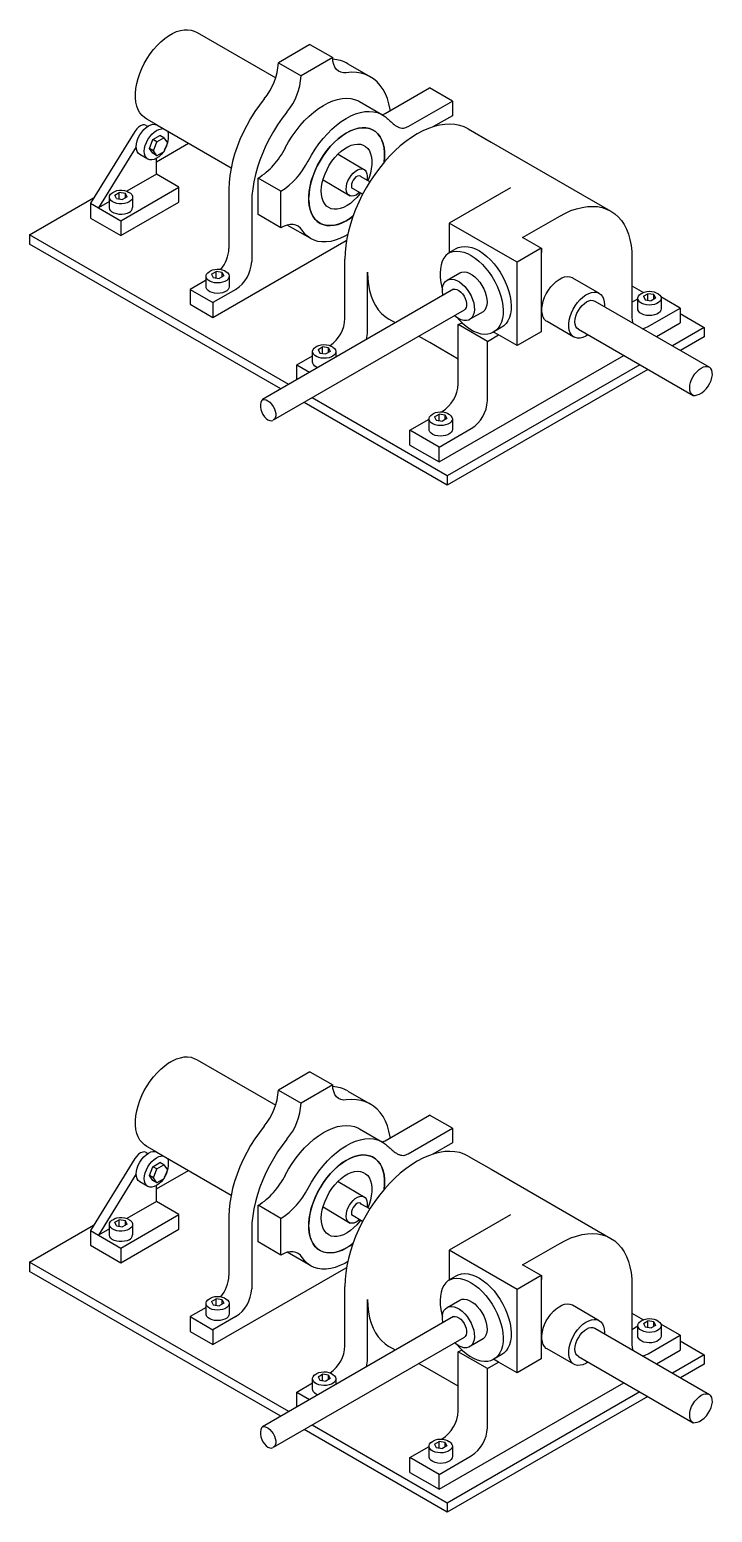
# Model space of a CAD drawing. Header units: inches. Extents: x 19.2 to 51.8, y -5.4 to 10.9.
# Drawn here: x 19.2 to 26.71, y -5.39 to 10.93 of the extents above; entities that cross this region are included whole.
import ezdxf

# ---------------------------------------------------------------- set-up
doc = ezdxf.new("R2010")
doc.units = ezdxf.units.IN
doc.header["$MEASUREMENT"] = 0

msp = doc.modelspace()

# ---------------------------------------------------------------- linework, layer by layer
at = {"color": 7, "linetype": 'Continuous', "lineweight": 25}
for p, q in [((20.735, 10.866), (20.749, 10.874)), ((21.039, 10.895), (21.905, 10.396)), ((22.282, 10.763), (21.934, 10.563)), ((22.532, 10.619), (22.184, 10.418)), ((21.934, 10.563), (22.184, 10.418)), ((22.698, 10.552), (22.948, 10.407)), ((23.111, 10.005), (23.599, 10.286)), ((23.849, 10.141), (23.599, 10.286)), ((20.361, 10.202), (20.361, 10.218)), ((22.829, 10.135), (23.079, 9.991)), ((23.362, 9.86), (23.849, 10.141)), ((23.849, 10.141), (23.849, 9.98)), ((23.078, 9.991), (23.111, 10.005)), ((23.849, 9.98), (23.636, 9.857)), ((20.356, 9.808), (19.865, 9.018)), ((20.478, 9.874), (20.496, 9.864)), ((20.597, 9.878), (20.488, 9.941)), ((20.597, 9.878), (21.415, 9.406)), ((24.025, 9.835), (24.275, 9.69)), ((20.371, 9.639), (19.953, 8.967)), ((20.515, 9.62), (20.554, 9.719)), ((20.554, 9.719), (20.63, 9.763)), ((20.598, 9.693), (20.554, 9.719)), ((20.56, 9.595), (20.598, 9.693)), ((20.592, 9.474), (20.944, 9.677)), ((20.598, 9.693), (20.674, 9.737)), ((20.674, 9.737), (20.63, 9.763)), ((20.674, 9.737), (20.713, 9.683)), ((20.713, 9.683), (20.674, 9.584)), ((24.275, 9.69), (25.593, 8.93)), ((20.498, 9.502), (20.41, 9.553)), ((20.554, 9.566), (20.515, 9.62)), ((20.56, 9.595), (20.515, 9.62)), ((20.598, 9.54), (20.554, 9.566)), ((20.598, 9.54), (20.56, 9.595)), ((20.592, 9.335), (20.592, 9.511)), ((20.674, 9.584), (20.598, 9.54)), ((22.591, 9.557), (22.888, 9.38)), ((20.592, 9.335), (20.268, 9.149)), ((20.839, 9.192), (20.592, 9.335)), ((22.941, 9.253), (22.847, 9.307)), ((20.112, 9.135), (20.133, 9.147)), ((20.201, 8.824), (20.839, 9.192)), ((20.286, 9.139), (20.293, 9.135)), ((20.839, 9.029), (20.839, 9.192)), ((21.391, 9.172), (21.391, 8.519)), ((21.962, 9.148), (21.711, 9.293)), ((21.711, 8.891), (21.711, 9.293)), ((21.962, 8.746), (21.962, 9.148)), ((22.426, 9.275), (22.723, 9.099)), ((22.862, 9.116), (22.739, 9.187)), ((24.488, 9.187), (23.815, 8.798)), ((19.197, 8.669), (19.9, 9.075)), ((19.865, 9.018), (19.953, 8.967)), ((19.865, 9.018), (19.865, 8.854)), ((20.074, 9.037), (19.953, 8.967)), ((20.074, 8.968), (20.074, 9.083)), ((20.135, 9.107), (20.184, 9.135)), ((20.153, 9.068), (20.135, 9.107)), ((20.153, 9.068), (20.22, 9.058)), ((20.251, 9.124), (20.184, 9.135)), ((20.184, 9.063), (20.184, 9.135)), ((20.201, 8.661), (20.839, 9.029)), ((20.269, 9.086), (20.22, 9.058)), ((20.269, 9.086), (20.251, 9.124)), ((20.251, 9.075), (20.251, 9.124)), ((20.33, 9.083), (20.33, 8.968)), ((21.642, 9.028), (21.642, 8.374)), ((19.865, 8.854), (20.201, 8.661)), ((19.953, 8.967), (20.201, 8.824)), ((20.201, 8.824), (20.201, 8.661)), ((21.962, 8.746), (21.711, 8.891)), ((24.623, 8.638), (25.031, 8.874)), ((22.048, 7.023), (19.197, 8.669)), ((19.197, 8.669), (19.197, 8.567)), ((22.292, 8.627), (22.033, 8.776)), ((24.562, 8.368), (23.815, 8.798)), ((21.96, 6.972), (19.197, 8.567)), ((21.214, 7.76), (22.679, 8.606)), ((23.815, 8.473), (23.893, 8.518)), ((24.827, 8.521), (24.562, 8.368)), ((24.827, 8.521), (24.623, 8.638)), ((24.822, 8.523), (24.829, 8.523)), ((24.827, 8.521), (24.827, 7.602)), ((24.829, 8.523), (24.829, 8.476)), ((22.667, 7.748), (22.667, 8.401)), ((24.562, 7.449), (24.562, 8.368)), ((24.827, 8.477), (24.829, 8.476)), ((24.827, 8.472), (24.829, 8.476)), ((25.826, 8.414), (25.826, 7.761)), ((21.138, 8.169), (20.964, 8.068)), ((21.138, 8.098), (21.138, 8.214)), ((21.175, 8.266), (21.186, 8.272)), ((21.199, 8.237), (21.248, 8.265)), ((21.199, 8.237), (21.217, 8.198)), ((21.217, 8.198), (21.284, 8.188)), ((21.315, 8.255), (21.248, 8.265)), ((21.248, 8.193), (21.248, 8.265)), ((21.333, 8.216), (21.284, 8.188)), ((21.315, 8.255), (21.333, 8.216)), ((21.315, 8.206), (21.315, 8.255)), ((21.34, 8.275), (21.356, 8.266)), ((21.394, 8.214), (21.394, 8.098)), ((22.917, 7.604), (22.917, 8.257)), ((23.791, 8.17), (23.93, 8.25)), ((25.17, 8.196), (25.465, 8.026)), ((20.964, 8.068), (21.214, 7.924)), ((20.964, 8.068), (20.964, 7.905)), ((21.465, 8.068), (21.214, 7.924)), ((23.861, 8.069), (21.76, 6.857)), ((23.742, 8.012), (23.743, 8.011)), ((25.826, 8.108), (25.953, 8.035)), ((25.928, 8.022), (25.94, 8.028)), ((25.952, 7.993), (26.001, 8.021)), ((26.068, 8.011), (26.001, 8.021)), ((26.001, 7.949), (26.001, 8.021)), ((26.068, 8.011), (26.086, 7.972)), ((26.068, 7.962), (26.068, 8.011)), ((26.093, 8.031), (26.11, 8.022)), ((20.964, 7.905), (21.214, 7.76)), ((21.214, 7.924), (21.214, 7.76)), ((23.978, 7.841), (21.877, 6.628)), ((25.416, 7.94), (26.678, 7.212)), ((25.826, 7.928), (25.891, 7.965)), ((25.891, 7.854), (25.891, 7.969)), ((25.952, 7.993), (25.97, 7.954)), ((25.97, 7.954), (26.037, 7.944)), ((26.003, 7.659), (26.357, 7.863)), ((26.086, 7.972), (26.037, 7.944)), ((26.357, 7.863), (26.144, 7.986)), ((26.147, 7.969), (26.147, 7.854)), ((26.357, 7.863), (26.357, 7.7)), ((23.222, 7.7), (23.15, 7.742)), ((24.235, 7.496), (23.914, 7.682)), ((23.914, 7.028), (23.914, 7.682)), ((24.188, 7.823), (24.05, 7.743)), ((25.187, 7.544), (24.892, 7.714)), ((26.357, 7.802), (26.622, 7.649)), ((23.6, 7.482), (23.478, 7.552)), ((24.235, 7.496), (24.357, 7.567)), ((24.357, 7.567), (24.301, 7.599)), ((24.393, 7.652), (24.305, 7.601)), ((24.562, 7.449), (24.357, 7.567)), ((24.827, 7.602), (24.562, 7.449)), ((25.237, 7.629), (26.499, 6.901)), ((26.622, 7.649), (26.272, 7.447)), ((26.622, 7.547), (26.36, 7.396)), ((26.622, 7.649), (26.622, 7.547)), ((22.31, 7.268), (22.31, 7.383)), ((22.348, 7.436), (22.359, 7.442)), ((22.372, 7.407), (22.42, 7.435)), ((22.372, 7.407), (22.389, 7.368)), ((22.389, 7.368), (22.456, 7.358)), ((22.487, 7.424), (22.42, 7.435)), ((22.42, 7.363), (22.42, 7.435)), ((22.505, 7.386), (22.456, 7.358)), ((22.487, 7.424), (22.505, 7.386)), ((22.487, 7.376), (22.487, 7.424)), ((22.513, 7.445), (22.529, 7.436)), ((22.566, 7.383), (22.566, 7.322)), ((23.914, 7.301), (23.6, 7.482)), ((24.235, 6.843), (24.235, 7.496)), ((22.136, 7.238), (22.31, 7.338)), ((22.136, 7.238), (22.278, 7.156)), ((22.136, 7.075), (22.136, 7.238)), ((25.912, 7.239), (23.793, 6.016)), ((26.001, 7.188), (23.793, 5.914)), ((23.793, 6.016), (22.305, 6.875)), ((23.793, 5.914), (22.217, 6.824)), ((23.63, 6.695), (23.642, 6.702)), ((23.654, 6.666), (23.703, 6.695)), ((23.77, 6.684), (23.703, 6.695)), ((23.703, 6.623), (23.703, 6.695)), ((23.734, 6.72), (23.737, 6.722)), ((23.795, 6.705), (23.811, 6.695)), ((23.383, 6.518), (23.593, 6.639)), ((23.593, 6.527), (23.593, 6.643)), ((23.654, 6.666), (23.672, 6.628)), ((23.672, 6.628), (23.739, 6.617)), ((23.705, 6.333), (24.058, 6.537)), ((23.788, 6.646), (23.739, 6.617)), ((23.77, 6.684), (23.788, 6.646)), ((23.77, 6.635), (23.77, 6.684)), ((23.849, 6.643), (23.849, 6.527)), ((23.705, 6.333), (23.383, 6.518)), ((23.383, 6.355), (23.383, 6.518)), ((23.705, 6.169), (23.705, 6.333)), ((23.793, 6.016), (23.793, 5.914)), ((20.735, -0.44), (20.749, -0.432)), ((21.039, -0.411), (21.905, -0.91)), ((22.282, -0.543), (21.934, -0.744)), ((21.934, -0.744), (22.184, -0.888)), ((22.532, -0.688), (22.184, -0.888)), ((22.698, -0.755), (22.948, -0.899)), ((20.361, -1.104), (20.361, -1.088)), ((23.111, -1.302), (23.599, -1.021)), ((23.849, -1.165), (23.599, -1.021)), ((22.829, -1.171), (23.079, -1.316)), ((23.078, -1.315), (23.111, -1.302)), ((23.362, -1.446), (23.849, -1.165)), ((23.849, -1.165), (23.849, -1.326)), ((20.478, -1.432), (20.496, -1.443)), ((20.597, -1.429), (20.488, -1.366)), ((20.597, -1.429), (21.415, -1.901)), ((23.849, -1.326), (23.636, -1.449)), ((20.356, -1.498), (19.865, -2.289)), ((20.515, -1.686), (20.554, -1.588)), ((20.554, -1.588), (20.63, -1.543)), ((20.598, -1.613), (20.554, -1.588)), ((20.56, -1.712), (20.598, -1.613)), ((20.592, -1.832), (20.944, -1.629)), ((20.598, -1.613), (20.674, -1.569)), ((20.674, -1.569), (20.63, -1.543)), ((20.674, -1.569), (20.713, -1.623)), ((20.713, -1.623), (20.674, -1.722)), ((24.025, -1.471), (24.275, -1.616)), ((24.275, -1.616), (25.593, -2.377)), ((20.371, -1.668), (19.953, -2.34)), ((20.498, -1.805), (20.41, -1.754)), ((20.554, -1.741), (20.515, -1.686)), ((20.56, -1.712), (20.515, -1.686)), ((20.598, -1.766), (20.554, -1.741)), ((20.598, -1.766), (20.56, -1.712)), ((20.674, -1.722), (20.598, -1.766)), ((22.591, -1.75), (22.888, -1.926)), ((20.592, -1.971), (20.592, -1.795)), ((20.201, -2.483), (20.839, -2.114)), ((20.592, -1.971), (20.268, -2.158)), ((20.839, -2.114), (20.592, -1.971)), ((20.839, -2.277), (20.839, -2.114)), ((21.962, -2.158), (21.711, -2.013)), ((21.711, -2.415), (21.711, -2.013)), ((22.426, -2.031), (22.723, -2.208)), ((22.862, -2.19), (22.739, -2.119)), ((22.941, -2.053), (22.847, -2)), ((24.488, -2.119), (23.815, -2.508)), ((19.197, -2.637), (19.9, -2.232)), ((20.074, -2.27), (19.953, -2.34)), ((20.074, -2.339), (20.074, -2.223)), ((20.112, -2.171), (20.133, -2.159)), ((20.135, -2.2), (20.184, -2.172)), ((20.153, -2.238), (20.135, -2.2)), ((20.153, -2.238), (20.22, -2.249)), ((20.251, -2.182), (20.184, -2.172)), ((20.184, -2.243), (20.184, -2.172)), ((20.201, -2.646), (20.839, -2.277)), ((20.269, -2.221), (20.22, -2.249)), ((20.269, -2.221), (20.251, -2.182)), ((20.251, -2.231), (20.251, -2.182)), ((20.286, -2.167), (20.293, -2.171)), ((20.33, -2.223), (20.33, -2.339)), ((21.391, -2.134), (21.391, -2.787)), ((21.642, -2.279), (21.642, -2.932)), ((21.962, -2.56), (21.962, -2.158)), ((19.865, -2.289), (19.953, -2.34)), ((19.865, -2.289), (19.865, -2.452)), ((19.953, -2.34), (20.201, -2.483)), ((21.962, -2.56), (21.711, -2.415)), ((24.623, -2.668), (25.031, -2.432)), ((19.865, -2.452), (20.201, -2.646)), ((20.201, -2.483), (20.201, -2.646)), ((22.292, -2.68), (22.033, -2.53)), ((24.562, -2.939), (23.815, -2.508)), ((22.048, -4.283), (19.197, -2.637)), ((19.197, -2.637), (19.197, -2.74)), ((21.96, -4.334), (19.197, -2.74)), ((21.214, -3.546), (22.679, -2.7)), ((24.827, -2.786), (24.623, -2.668)), ((22.667, -3.558), (22.667, -2.905)), ((23.815, -2.834), (23.893, -2.788)), ((24.827, -2.786), (24.562, -2.939)), ((24.822, -2.783), (24.829, -2.784)), ((24.827, -2.786), (24.827, -3.704)), ((24.827, -2.829), (24.829, -2.831)), ((24.827, -2.834), (24.829, -2.831)), ((24.829, -2.784), (24.829, -2.831)), ((25.826, -2.892), (25.826, -3.545)), ((21.138, -3.208), (21.138, -3.093)), ((21.175, -3.041), (21.186, -3.034)), ((21.199, -3.07), (21.248, -3.041)), ((21.199, -3.07), (21.217, -3.108)), ((21.315, -3.052), (21.248, -3.041)), ((21.248, -3.113), (21.248, -3.041)), ((21.333, -3.09), (21.284, -3.119)), ((21.315, -3.052), (21.333, -3.09)), ((21.315, -3.101), (21.315, -3.052)), ((21.34, -3.031), (21.356, -3.041)), ((21.394, -3.093), (21.394, -3.208)), ((22.917, -3.703), (22.917, -3.05)), ((23.791, -3.136), (23.93, -3.056)), ((24.562, -3.857), (24.562, -2.939)), ((21.138, -3.138), (20.964, -3.238)), ((20.964, -3.238), (21.214, -3.383)), ((20.964, -3.238), (20.964, -3.402)), ((21.465, -3.238), (21.214, -3.383)), ((21.217, -3.108), (21.284, -3.119)), ((23.861, -3.237), (21.76, -4.45)), ((25.17, -3.11), (25.465, -3.281)), ((25.826, -3.199), (25.953, -3.272)), ((20.964, -3.402), (21.214, -3.546)), ((21.214, -3.383), (21.214, -3.546)), ((23.742, -3.294), (23.743, -3.295)), ((25.416, -3.366), (26.678, -4.094)), ((25.826, -3.378), (25.891, -3.341)), ((25.891, -3.453), (25.891, -3.337)), ((25.928, -3.285), (25.94, -3.278)), ((25.952, -3.314), (26.001, -3.285)), ((25.952, -3.314), (25.97, -3.352)), ((25.97, -3.352), (26.037, -3.363)), ((26.068, -3.296), (26.001, -3.285)), ((26.001, -3.357), (26.001, -3.285)), ((26.086, -3.334), (26.037, -3.363)), ((26.068, -3.296), (26.086, -3.334)), ((26.068, -3.345), (26.068, -3.296)), ((26.093, -3.275), (26.11, -3.285)), ((26.357, -3.443), (26.144, -3.321)), ((26.147, -3.337), (26.147, -3.453)), ((23.978, -3.466), (21.877, -4.678)), ((23.222, -3.606), (23.15, -3.565)), ((24.188, -3.483), (24.05, -3.563)), ((26.003, -3.647), (26.357, -3.443)), ((26.357, -3.443), (26.357, -3.607)), ((26.357, -3.505), (26.622, -3.658)), ((24.235, -3.81), (23.914, -3.625)), ((23.914, -4.278), (23.914, -3.625)), ((24.235, -3.81), (24.357, -3.74)), ((24.357, -3.74), (24.301, -3.707)), ((24.393, -3.655), (24.305, -3.706)), ((24.562, -3.857), (24.357, -3.74)), ((24.827, -3.704), (24.562, -3.857)), ((25.187, -3.763), (24.892, -3.592)), ((25.237, -3.677), (26.499, -4.406)), ((26.622, -3.658), (26.272, -3.86)), ((26.622, -3.658), (26.622, -3.76)), ((22.348, -3.871), (22.359, -3.864)), ((22.372, -3.9), (22.42, -3.872)), ((22.372, -3.9), (22.389, -3.938)), ((22.487, -3.882), (22.42, -3.872)), ((22.42, -3.943), (22.42, -3.872)), ((22.487, -3.882), (22.505, -3.92)), ((22.487, -3.931), (22.487, -3.882)), ((22.513, -3.862), (22.529, -3.871)), ((23.6, -3.824), (23.478, -3.754)), ((23.914, -4.005), (23.6, -3.824)), ((24.235, -4.463), (24.235, -3.81)), ((26.622, -3.76), (26.36, -3.911)), ((22.136, -4.068), (22.31, -3.968)), ((22.136, -4.068), (22.278, -4.15)), ((22.136, -4.232), (22.136, -4.068)), ((22.31, -4.039), (22.31, -3.923)), ((22.389, -3.938), (22.456, -3.949)), ((22.505, -3.92), (22.456, -3.949)), ((22.566, -3.923), (22.566, -3.984)), ((25.912, -4.067), (23.793, -5.29)), ((26.001, -4.118), (23.793, -5.392)), ((23.793, -5.392), (22.217, -4.482)), ((23.793, -5.29), (22.305, -4.431)), ((23.383, -4.788), (23.593, -4.667)), ((23.593, -4.779), (23.593, -4.663)), ((23.63, -4.611), (23.642, -4.605)), ((23.654, -4.64), (23.703, -4.612)), ((23.654, -4.64), (23.672, -4.679)), ((23.672, -4.679), (23.739, -4.689)), ((23.77, -4.622), (23.703, -4.612)), ((23.703, -4.683), (23.703, -4.612)), ((23.734, -4.586), (23.737, -4.584)), ((23.788, -4.661), (23.739, -4.689)), ((23.77, -4.622), (23.788, -4.661)), ((23.77, -4.671), (23.77, -4.622)), ((23.795, -4.602), (23.811, -4.611)), ((23.849, -4.663), (23.849, -4.779)), ((23.705, -4.974), (23.383, -4.788)), ((23.383, -4.952), (23.383, -4.788)), ((23.705, -4.974), (24.058, -4.77)), ((23.705, -5.137), (23.705, -4.974)), ((23.793, -5.29), (23.793, -5.392))]:
    msp.add_line(p, q, dxfattribs=at)
for p, q in [((22.282, 10.763), (22.532, 10.619)), ((23.815, 8.798), (23.815, 8.471)), ((23.914, 7.682), (23.956, 7.702)), ((26.095, 7.549), (26.357, 7.7)), ((23.705, 6.169), (25.735, 7.341)), ((22.136, 7.075), (22.137, 7.074)), ((23.383, 6.355), (23.705, 6.169)), ((22.282, -0.543), (22.532, -0.688)), ((23.815, -2.508), (23.815, -2.835)), ((23.914, -3.625), (23.956, -3.604)), ((26.095, -3.758), (26.357, -3.607)), ((23.705, -5.137), (25.735, -3.965)), ((22.136, -4.232), (22.137, -4.232)), ((23.383, -4.952), (23.705, -5.137))]:
    msp.add_line(p, q)
at = {"color": 7, "linetype": 'Continuous', "lineweight": 25, "flags": 128}
for points in [[(20.432, 10.501), (20.459, 10.556), (20.49, 10.609), (20.524, 10.66), (20.56, 10.709), (20.6, 10.753), (20.641, 10.794), (20.683, 10.83), (20.726, 10.86), (20.77, 10.886), (20.813, 10.905), (20.856, 10.919), (20.897, 10.926), (20.936, 10.927), (20.973, 10.922), (21.007, 10.91), (21.039, 10.895)], [(22.682, 10.453), (22.65, 10.452), (22.621, 10.458), (22.595, 10.471), (22.573, 10.49), (22.556, 10.515), (22.543, 10.545), (22.535, 10.58), (22.532, 10.619)], [(20.487, 9.941), (20.461, 9.959), (20.434, 9.983), (20.41, 10.012), (20.391, 10.046), (20.377, 10.085), (20.367, 10.128), (20.362, 10.175), (20.362, 10.226), (20.366, 10.278), (20.376, 10.333), (20.39, 10.389), (20.409, 10.445), (20.432, 10.501)], [(23.165, 10.035), (23.163, 10.047), (23.151, 10.109), (23.134, 10.168), (23.112, 10.221), (23.086, 10.27), (23.055, 10.314), (23.02, 10.353), (22.982, 10.385), (22.939, 10.412), (22.893, 10.433), (22.845, 10.448), (22.793, 10.456), (22.739, 10.458), (22.682, 10.453)], [(21.778, 10.165), (21.726, 10.096), (21.676, 10.025), (21.629, 9.951), (21.586, 9.874), (21.547, 9.796), (21.511, 9.717), (21.48, 9.637), (21.453, 9.557), (21.431, 9.477), (21.414, 9.398), (21.401, 9.321), (21.393, 9.245), (21.391, 9.172)], [(22.011, 9.626), (22.047, 9.691), (22.087, 9.755), (22.13, 9.815), (22.175, 9.873), (22.223, 9.926), (22.273, 9.975), (22.324, 10.02), (22.377, 10.059), (22.43, 10.093), (22.482, 10.121), (22.535, 10.144), (22.586, 10.16), (22.636, 10.169), (22.685, 10.172), (22.731, 10.169), (22.774, 10.159), (22.815, 10.143), (22.829, 10.135)], [(22.029, 10.02), (21.976, 9.952), (21.926, 9.88), (21.88, 9.806), (21.837, 9.73), (21.797, 9.652), (21.762, 9.572), (21.73, 9.492), (21.704, 9.412), (21.681, 9.332), (21.664, 9.254), (21.652, 9.176), (21.644, 9.101), (21.642, 9.028)], [(22.262, 9.481), (22.298, 9.547), (22.338, 9.61), (22.38, 9.671), (22.426, 9.728), (22.474, 9.782), (22.524, 9.831), (22.575, 9.875), (22.627, 9.915), (22.68, 9.949), (22.733, 9.977), (22.785, 9.999), (22.837, 10.015), (22.887, 10.025), (22.935, 10.028), (22.981, 10.024), (23.025, 10.014), (23.065, 9.998), (23.102, 9.976)], [(20.478, 9.874), (20.461, 9.88), (20.441, 9.879), (20.418, 9.87), (20.396, 9.855), (20.375, 9.834), (20.356, 9.808)], [(20.41, 9.553), (20.41, 9.553), (20.393, 9.567), (20.381, 9.586), (20.374, 9.61), (20.371, 9.639), (20.374, 9.67), (20.381, 9.703), (20.393, 9.737), (20.41, 9.769), (20.43, 9.8), (20.453, 9.827), (20.478, 9.85), (20.504, 9.868), (20.529, 9.88), (20.554, 9.886), (20.577, 9.885), (20.597, 9.878)], [(20.665, 9.579), (20.643, 9.552), (20.618, 9.529), (20.592, 9.511), (20.566, 9.499), (20.541, 9.493), (20.518, 9.494), (20.498, 9.502), (20.482, 9.516), (20.469, 9.535), (20.462, 9.559), (20.459, 9.588), (20.462, 9.619), (20.469, 9.652), (20.482, 9.686), (20.498, 9.718), (20.518, 9.749), (20.541, 9.776), (20.566, 9.799), (20.592, 9.817), (20.618, 9.829), (20.663, 9.84)], [(23.097, 9.466), (23.097, 9.468), (23.102, 9.523), (23.102, 9.576), (23.097, 9.625), (23.088, 9.671), (23.073, 9.712), (23.054, 9.749), (23.03, 9.78), (23.002, 9.806), (22.971, 9.826), (22.936, 9.839), (22.898, 9.847), (22.858, 9.848), (22.815, 9.842), (22.772, 9.83), (22.727, 9.812), (22.681, 9.788), (22.636, 9.759), (22.591, 9.724), (22.547, 9.684), (22.505, 9.64), (22.465, 9.591), (22.428, 9.54), (22.394, 9.485), (22.363, 9.429), (22.336, 9.371), (22.313, 9.312), (22.295, 9.253), (22.281, 9.195), (22.272, 9.139), (22.268, 9.084), (22.268, 9.084)], [(22.268, 9.093), (22.273, 9.147), (22.283, 9.204), (22.297, 9.262), (22.316, 9.32), (22.339, 9.378), (22.366, 9.436), (22.397, 9.491), (22.432, 9.545), (22.469, 9.596), (22.509, 9.644), (22.551, 9.688), (22.594, 9.727), (22.639, 9.761), (22.684, 9.79), (22.729, 9.814), (22.774, 9.831), (22.817, 9.843), (22.86, 9.848), (22.9, 9.846), (22.937, 9.839), (22.972, 9.825), (23.003, 9.805), (23.03, 9.78), (23.054, 9.749), (23.073, 9.712), (23.087, 9.671), (23.097, 9.626), (23.102, 9.577), (23.103, 9.525), (23.098, 9.47), (23.097, 9.466)], [(24.025, 9.835), (23.979, 9.857), (23.93, 9.874), (23.878, 9.884), (23.823, 9.888), (23.767, 9.885), (23.708, 9.876), (23.648, 9.861), (23.587, 9.84), (23.525, 9.812), (23.462, 9.779), (23.4, 9.74), (23.338, 9.696), (23.276, 9.647), (23.216, 9.592), (23.158, 9.534), (23.101, 9.471), (23.047, 9.404), (22.995, 9.334), (22.946, 9.261), (22.9, 9.186), (22.857, 9.108), (22.819, 9.029), (22.784, 8.949), (22.753, 8.869), (22.727, 8.788), (22.706, 8.708), (22.689, 8.629), (22.676, 8.551), (22.669, 8.475), (22.667, 8.401)], [(22.839, 9.129), (22.831, 9.119), (22.798, 9.08), (22.763, 9.045), (22.727, 9.015), (22.69, 8.99), (22.653, 8.971), (22.616, 8.957), (22.581, 8.95), (22.547, 8.95), (22.516, 8.956), (22.489, 8.968), (22.464, 8.986), (22.444, 9.01), (22.427, 9.039), (22.416, 9.074), (22.409, 9.112), (22.407, 9.154), (22.41, 9.198), (22.418, 9.245), (22.431, 9.293), (22.448, 9.341), (22.47, 9.388), (22.495, 9.434), (22.524, 9.478), (22.556, 9.519), (22.59, 9.556), (22.626, 9.588), (22.662, 9.616), (22.7, 9.638), (22.7, 9.638)], [(22.7, 9.638), (22.737, 9.654), (22.773, 9.664), (22.807, 9.668), (22.839, 9.666), (22.869, 9.657), (22.895, 9.641), (22.918, 9.62), (22.936, 9.593), (22.95, 9.562), (22.959, 9.525), (22.964, 9.485), (22.963, 9.442), (22.957, 9.396), (22.947, 9.349), (22.932, 9.301), (22.918, 9.266)], [(22.829, 9.135), (22.813, 9.122), (22.789, 9.107), (22.765, 9.097), (22.743, 9.095), (22.723, 9.099), (22.706, 9.109), (22.693, 9.125), (22.684, 9.147), (22.681, 9.172), (22.683, 9.201), (22.689, 9.232), (22.7, 9.263), (22.716, 9.294), (22.735, 9.322), (22.757, 9.347)], [(22.847, 9.307), (22.837, 9.316), (22.822, 9.319), (22.805, 9.316), (22.788, 9.306), (22.771, 9.29), (22.757, 9.27), (22.746, 9.247), (22.74, 9.225), (22.739, 9.187)], [(22.757, 9.347), (22.78, 9.367), (22.804, 9.383), (22.828, 9.392), (22.851, 9.394), (22.871, 9.39), (22.888, 9.38), (22.901, 9.364), (22.909, 9.342), (22.913, 9.317), (22.911, 9.288), (22.908, 9.271)], [(20.133, 9.147), (20.158, 9.156), (20.185, 9.16), (20.213, 9.161), (20.24, 9.157), (20.265, 9.15), (20.286, 9.139)], [(20.293, 9.031), (20.269, 9.02), (20.242, 9.013), (20.213, 9.01), (20.184, 9.01), (20.155, 9.015), (20.129, 9.023), (20.107, 9.034), (20.09, 9.048), (20.079, 9.064), (20.074, 9.081), (20.077, 9.098), (20.086, 9.115), (20.102, 9.129), (20.112, 9.135)], [(20.293, 9.135), (20.307, 9.126), (20.321, 9.111), (20.329, 9.094), (20.33, 9.077), (20.324, 9.06), (20.311, 9.045), (20.293, 9.031)], [(22.755, 8.874), (22.732, 8.856), (22.687, 8.827), (22.642, 8.804), (22.597, 8.786), (22.554, 8.775), (22.511, 8.77), (22.471, 8.771), (22.434, 8.779), (22.399, 8.792), (22.368, 8.812), (22.341, 8.838), (22.317, 8.869), (22.298, 8.905), (22.284, 8.946), (22.274, 8.991), (22.269, 9.04), (22.268, 9.093)], [(22.268, 9.052), (22.272, 9.002), (22.281, 8.955), (22.295, 8.913), (22.313, 8.876), (22.336, 8.843), (22.363, 8.816), (22.394, 8.795), (22.428, 8.781), (22.465, 8.772), (22.505, 8.77), (22.547, 8.774), (22.591, 8.784), (22.636, 8.801), (22.681, 8.824), (22.727, 8.853), (22.755, 8.874)], [(25.031, 8.874), (25.093, 8.907), (25.155, 8.935), (25.216, 8.956), (25.277, 8.971), (25.335, 8.98), (25.392, 8.982), (25.446, 8.979), (25.498, 8.968), (25.547, 8.952), (25.593, 8.93), (25.636, 8.901), (25.674, 8.867), (25.709, 8.827), (25.739, 8.781), (25.766, 8.731), (25.787, 8.676), (25.804, 8.616), (25.816, 8.552), (25.824, 8.485), (25.826, 8.414)], [(20.293, 8.915), (20.269, 8.905), (20.242, 8.897), (20.213, 8.894), (20.184, 8.894), (20.155, 8.899), (20.129, 8.907), (20.107, 8.918), (20.09, 8.933), (20.079, 8.948), (20.074, 8.965), (20.074, 8.968)], [(22.196, 8.72), (22.177, 8.744), (22.154, 8.763), (22.127, 8.775), (22.098, 8.782), (22.066, 8.782), (22.032, 8.776), (21.997, 8.764), (21.962, 8.746)], [(22.698, 8.673), (22.665, 8.654), (22.612, 8.629), (22.561, 8.61), (22.51, 8.597), (22.461, 8.591), (22.414, 8.591), (22.369, 8.597), (22.328, 8.61), (22.289, 8.628), (22.254, 8.653), (22.223, 8.684), (22.196, 8.72)], [(23.815, 8.471), (23.827, 8.477), (23.86, 8.487), (23.896, 8.49), (23.935, 8.487), (23.975, 8.478), (24.016, 8.462), (24.058, 8.44), (24.1, 8.413), (24.141, 8.38), (24.181, 8.342), (24.219, 8.3), (24.255, 8.255), (24.288, 8.206), (24.318, 8.155), (24.344, 8.102), (24.366, 8.048), (24.384, 7.994), (24.397, 7.94), (24.405, 7.888), (24.408, 7.838), (24.407, 7.791), (24.4, 7.747), (24.389, 7.707), (24.372, 7.671), (24.352, 7.641), (24.327, 7.616), (24.298, 7.597), (24.29, 7.594)], [(23.893, 8.518), (23.915, 8.528), (23.949, 8.538), (23.985, 8.541), (24.023, 8.538), (24.063, 8.529), (24.105, 8.513), (24.147, 8.491), (24.188, 8.464), (24.23, 8.431), (24.269, 8.393), (24.308, 8.351), (24.344, 8.306), (24.377, 8.257), (24.406, 8.206), (24.432, 8.153), (24.454, 8.099), (24.472, 8.045), (24.485, 7.991), (24.493, 7.939), (24.497, 7.889), (24.495, 7.842), (24.488, 7.798), (24.477, 7.758), (24.461, 7.722), (24.44, 7.692), (24.415, 7.667), (24.393, 7.652)], [(23.815, 8.471), (23.804, 8.465), (23.778, 8.441), (23.756, 8.412), (23.738, 8.378), (23.725, 8.338), (23.717, 8.295), (23.714, 8.248), (23.715, 8.198), (23.721, 8.146), (23.732, 8.092), (23.74, 8.066)], [(21.356, 8.266), (21.361, 8.263), (21.378, 8.249), (21.389, 8.233), (21.394, 8.216), (21.391, 8.199), (21.382, 8.182), (21.366, 8.168), (21.345, 8.156), (21.32, 8.147), (21.292, 8.141), (21.262, 8.14), (21.233, 8.142), (21.205, 8.149), (21.181, 8.158), (21.161, 8.171), (21.147, 8.186), (21.139, 8.203), (21.138, 8.22), (21.144, 8.237), (21.157, 8.252), (21.175, 8.266), (21.175, 8.266)], [(21.186, 8.272), (21.209, 8.282), (21.234, 8.289), (21.262, 8.291), (21.29, 8.29), (21.317, 8.284), (21.34, 8.275)], [(22.917, 8.257), (22.92, 8.186), (22.927, 8.119), (22.939, 8.055), (22.956, 7.995), (22.978, 7.94), (23.004, 7.89), (23.034, 7.844), (23.069, 7.804), (23.108, 7.77), (23.15, 7.742), (23.15, 7.742)], [(23.744, 8.002), (23.743, 8.007), (23.739, 8.044), (23.74, 8.078), (23.746, 8.108), (23.757, 8.135), (23.772, 8.155), (23.791, 8.171), (23.814, 8.179), (23.84, 8.182), (23.869, 8.177), (23.898, 8.167), (23.928, 8.15), (23.958, 8.127), (23.986, 8.1), (24.012, 8.068), (24.036, 8.033), (24.056, 7.996), (24.072, 7.958), (24.084, 7.919), (24.091, 7.881), (24.092, 7.846), (24.089, 7.813), (24.08, 7.785), (24.067, 7.761), (24.05, 7.743), (24.029, 7.731), (24.004, 7.726)], [(23.93, 8.25), (23.953, 8.259), (23.979, 8.262), (24.007, 8.257), (24.036, 8.247), (24.066, 8.23), (24.096, 8.207), (24.124, 8.18), (24.151, 8.148), (24.174, 8.113), (24.194, 8.076), (24.211, 8.037), (24.222, 7.999), (24.229, 7.961), (24.231, 7.926), (24.227, 7.893), (24.219, 7.865), (24.206, 7.841), (24.188, 7.823)], [(24.892, 7.714), (24.883, 7.72), (24.864, 7.738), (24.85, 7.762), (24.84, 7.791), (24.835, 7.824), (24.835, 7.86), (24.84, 7.899), (24.85, 7.94), (24.864, 7.981), (24.883, 8.021), (24.906, 8.059), (24.932, 8.095), (24.961, 8.127), (24.991, 8.155), (25.023, 8.178), (25.054, 8.194), (25.085, 8.205), (25.115, 8.209), (25.142, 8.207), (25.167, 8.198), (25.17, 8.196)], [(21.394, 8.098), (21.391, 8.083), (21.382, 8.067), (21.366, 8.052), (21.345, 8.04), (21.32, 8.031), (21.292, 8.026), (21.262, 8.024), (21.233, 8.027), (21.205, 8.033), (21.181, 8.043), (21.161, 8.055), (21.147, 8.071), (21.139, 8.087), (21.138, 8.098)], [(23.861, 8.069), (23.879, 8.071), (23.9, 8.066), (23.921, 8.056), (23.942, 8.039), (23.961, 8.018), (23.978, 7.994), (23.992, 7.967), (24.001, 7.94), (24.006, 7.913), (24.006, 7.889), (24.001, 7.868), (23.992, 7.852), (23.978, 7.841)], [(25.342, 7.568), (25.318, 7.553), (25.287, 7.539), (25.257, 7.532), (25.228, 7.531), (25.202, 7.537), (25.179, 7.549), (25.16, 7.567), (25.145, 7.591), (25.135, 7.62), (25.13, 7.653), (25.13, 7.69), (25.135, 7.729), (25.145, 7.769), (25.16, 7.81), (25.179, 7.85), (25.202, 7.889), (25.228, 7.925), (25.257, 7.957), (25.287, 7.984), (25.318, 8.007), (25.35, 8.024), (25.381, 8.034), (25.411, 8.038), (25.438, 8.036), (25.463, 8.027), (25.484, 8.012), (25.501, 7.991), (25.513, 7.964), (25.52, 7.933), (25.523, 7.898)], [(26.11, 8.022), (26.115, 8.019), (26.132, 8.005), (26.143, 7.989), (26.147, 7.972), (26.144, 7.955), (26.135, 7.938), (26.119, 7.924), (26.098, 7.912), (26.073, 7.903), (26.045, 7.897), (26.015, 7.896), (25.986, 7.898), (25.958, 7.904), (25.934, 7.914), (25.914, 7.927), (25.9, 7.942), (25.892, 7.959), (25.892, 7.976), (25.898, 7.993), (25.91, 8.008), (25.929, 8.022), (25.929, 8.022)], [(25.94, 8.028), (25.962, 8.038), (25.988, 8.045), (26.015, 8.047), (26.043, 8.046), (26.07, 8.04), (26.093, 8.031)], [(25.237, 7.629), (25.237, 7.629), (25.221, 7.642), (25.209, 7.661), (25.202, 7.684), (25.199, 7.711), (25.202, 7.741), (25.209, 7.773), (25.221, 7.805), (25.237, 7.837), (25.256, 7.866), (25.278, 7.892), (25.302, 7.914), (25.326, 7.931), (25.351, 7.943), (25.375, 7.948), (25.397, 7.947), (25.416, 7.94)], [(25.523, 7.898), (25.522, 7.879)], [(26.147, 7.854), (26.144, 7.839), (26.135, 7.823), (26.119, 7.808), (26.098, 7.796), (26.073, 7.787), (26.045, 7.781), (26.015, 7.78), (25.986, 7.782), (25.958, 7.789), (25.934, 7.799), (25.914, 7.811), (25.9, 7.826), (25.892, 7.843), (25.891, 7.854)], [(24.004, 7.726), (23.977, 7.727), (23.948, 7.734), (23.918, 7.748), (23.888, 7.768), (23.873, 7.78)], [(23.905, 7.756), (23.922, 7.736), (23.961, 7.697), (24.001, 7.663), (24.042, 7.634), (24.083, 7.61), (24.124, 7.593), (24.164, 7.581), (24.202, 7.576), (24.239, 7.578), (24.273, 7.586), (24.304, 7.601), (24.311, 7.606)], [(25.826, 7.761), (25.829, 7.727), (25.837, 7.698)], [(25.943, 7.636), (25.972, 7.644), (26.003, 7.659)], [(22.529, 7.436), (22.534, 7.432), (22.551, 7.418), (22.562, 7.402), (22.566, 7.385), (22.564, 7.368), (22.554, 7.352), (22.539, 7.338), (22.518, 7.325), (22.493, 7.316), (22.464, 7.311), (22.435, 7.31), (22.405, 7.312), (22.378, 7.318), (22.353, 7.328), (22.334, 7.341), (22.32, 7.356), (22.312, 7.373), (22.311, 7.39), (22.317, 7.407), (22.33, 7.422), (22.348, 7.436), (22.348, 7.436)], [(22.359, 7.442), (22.381, 7.452), (22.407, 7.458), (22.435, 7.461), (22.463, 7.459), (22.489, 7.454), (22.513, 7.445)], [(22.367, 7.207), (22.353, 7.212), (22.334, 7.225), (22.32, 7.24), (22.312, 7.257), (22.31, 7.268)], [(26.499, 6.901), (26.499, 6.901), (26.483, 6.914), (26.471, 6.932), (26.464, 6.956), (26.462, 6.983), (26.464, 7.013), (26.471, 7.045), (26.483, 7.077), (26.499, 7.108), (26.518, 7.138), (26.564, 7.186), (26.589, 7.203), (26.613, 7.215), (26.637, 7.22), (26.659, 7.219), (26.678, 7.212)], [(26.499, 6.901), (26.521, 6.902), (26.545, 6.906), (26.57, 6.916), (26.596, 6.931), (26.621, 6.952), (26.645, 6.977), (26.666, 7.005), (26.684, 7.035), (26.697, 7.067), (26.706, 7.098), (26.711, 7.128), (26.71, 7.155), (26.704, 7.179), (26.693, 7.198), (26.678, 7.212)], [(21.76, 6.857), (21.748, 6.843), (21.74, 6.824), (21.736, 6.8), (21.737, 6.774), (21.742, 6.746), (21.751, 6.718), (21.765, 6.691), (21.781, 6.667), (21.8, 6.648), (21.819, 6.633), (21.839, 6.625), (21.858, 6.623), (21.875, 6.627)], [(21.76, 6.857), (21.778, 6.858), (21.799, 6.854), (21.82, 6.843), (21.841, 6.827), (21.86, 6.806), (21.877, 6.781), (21.891, 6.755), (21.9, 6.727), (21.905, 6.701), (21.905, 6.676), (21.9, 6.655), (21.891, 6.639), (21.877, 6.628)], [(26.48, 6.912), (26.48, 6.912)], [(23.811, 6.695), (23.816, 6.692), (23.834, 6.678), (23.844, 6.662), (23.849, 6.645), (23.846, 6.628), (23.837, 6.612), (23.821, 6.597), (23.8, 6.585), (23.775, 6.576), (23.747, 6.571), (23.717, 6.569), (23.688, 6.572), (23.66, 6.578), (23.636, 6.588), (23.616, 6.601), (23.602, 6.616), (23.594, 6.632), (23.593, 6.65), (23.599, 6.666), (23.612, 6.682), (23.63, 6.695), (23.63, 6.695)], [(23.642, 6.702), (23.664, 6.712), (23.69, 6.718), (23.717, 6.721), (23.745, 6.719), (23.772, 6.714), (23.795, 6.705)], [(23.849, 6.527), (23.846, 6.512), (23.837, 6.496), (23.821, 6.482), (23.8, 6.469), (23.775, 6.46), (23.747, 6.455), (23.717, 6.454), (23.688, 6.456), (23.66, 6.462), (23.636, 6.472), (23.616, 6.485), (23.602, 6.5), (23.594, 6.517), (23.593, 6.527)], [(20.432, -0.805), (20.459, -0.75), (20.49, -0.697), (20.524, -0.646), (20.56, -0.598), (20.6, -0.553), (20.641, -0.513), (20.683, -0.477), (20.726, -0.446), (20.77, -0.421), (20.813, -0.401), (20.856, -0.388), (20.897, -0.38), (20.936, -0.379), (20.973, -0.384), (21.007, -0.396), (21.039, -0.411)], [(20.487, -1.365), (20.461, -1.347), (20.434, -1.323), (20.41, -1.294), (20.391, -1.26), (20.377, -1.221), (20.367, -1.178), (20.362, -1.131), (20.362, -1.081), (20.366, -1.028), (20.376, -0.973), (20.39, -0.918), (20.409, -0.861), (20.432, -0.805)], [(22.682, -0.853), (22.65, -0.854), (22.621, -0.848), (22.595, -0.836), (22.573, -0.817), (22.556, -0.792), (22.543, -0.761), (22.535, -0.726), (22.532, -0.688)], [(23.165, -1.271), (23.163, -1.259), (23.151, -1.197), (23.134, -1.139), (23.112, -1.085), (23.086, -1.036), (23.055, -0.992), (23.02, -0.954), (22.982, -0.921), (22.939, -0.894), (22.893, -0.873), (22.845, -0.859), (22.793, -0.851), (22.739, -0.849), (22.682, -0.853)], [(21.778, -1.142), (21.726, -1.21), (21.676, -1.281), (21.629, -1.356), (21.586, -1.432), (21.547, -1.51), (21.511, -1.589), (21.48, -1.669), (21.453, -1.75), (21.431, -1.829), (21.414, -1.908), (21.401, -1.986), (21.393, -2.061), (21.391, -2.134)], [(22.011, -1.68), (22.047, -1.615), (22.087, -1.552), (22.13, -1.491), (22.175, -1.434), (22.223, -1.38), (22.273, -1.331), (22.324, -1.286), (22.377, -1.247), (22.43, -1.213), (22.482, -1.185), (22.535, -1.163), (22.586, -1.147), (22.636, -1.137), (22.685, -1.134), (22.731, -1.137), (22.774, -1.147), (22.815, -1.164), (22.829, -1.171)], [(22.029, -1.286), (21.976, -1.355), (21.926, -1.426), (21.88, -1.5), (21.837, -1.577), (21.797, -1.655), (21.762, -1.734), (21.73, -1.814), (21.704, -1.894), (21.681, -1.974), (21.664, -2.053), (21.652, -2.13), (21.644, -2.206), (21.642, -2.279)], [(22.262, -1.825), (22.298, -1.759), (22.338, -1.696), (22.38, -1.636), (22.426, -1.578), (22.474, -1.525), (22.524, -1.476), (22.575, -1.431), (22.627, -1.392), (22.68, -1.358), (22.733, -1.329), (22.785, -1.307), (22.837, -1.291), (22.887, -1.282), (22.935, -1.279), (22.981, -1.282), (23.025, -1.292), (23.065, -1.308), (23.102, -1.331)], [(20.478, -1.432), (20.461, -1.426), (20.441, -1.428), (20.418, -1.436), (20.396, -1.451), (20.375, -1.473), (20.356, -1.498)], [(20.41, -1.754), (20.41, -1.754), (20.393, -1.74), (20.381, -1.72), (20.374, -1.696), (20.371, -1.668), (20.374, -1.636), (20.381, -1.603), (20.393, -1.57), (20.41, -1.537), (20.43, -1.506), (20.453, -1.479), (20.478, -1.456), (20.504, -1.438), (20.529, -1.426), (20.554, -1.42), (20.577, -1.421), (20.597, -1.429)], [(20.665, -1.727), (20.643, -1.754), (20.618, -1.777), (20.592, -1.795), (20.566, -1.807), (20.541, -1.813), (20.518, -1.812), (20.498, -1.805), (20.482, -1.791), (20.469, -1.771), (20.462, -1.747), (20.459, -1.719), (20.462, -1.687), (20.469, -1.654), (20.482, -1.621), (20.498, -1.588), (20.518, -1.557), (20.541, -1.53), (20.566, -1.507), (20.592, -1.489), (20.618, -1.477), (20.663, -1.467)], [(23.097, -1.84), (23.097, -1.838), (23.102, -1.783), (23.102, -1.731), (23.097, -1.681), (23.088, -1.636), (23.073, -1.594), (23.054, -1.558), (23.03, -1.526), (23.002, -1.501), (22.971, -1.481), (22.936, -1.467), (22.898, -1.46), (22.858, -1.459), (22.815, -1.464), (22.772, -1.476), (22.727, -1.494), (22.681, -1.518), (22.636, -1.547), (22.591, -1.582), (22.547, -1.622), (22.505, -1.667), (22.465, -1.715), (22.428, -1.767), (22.394, -1.821), (22.363, -1.878), (22.336, -1.936), (22.313, -1.994), (22.295, -2.053), (22.281, -2.111), (22.272, -2.168), (22.268, -2.222), (22.268, -2.222)], [(22.268, -2.214), (22.273, -2.159), (22.283, -2.103), (22.297, -2.045), (22.316, -1.986), (22.339, -1.928), (22.366, -1.871), (22.397, -1.815), (22.432, -1.761), (22.469, -1.71), (22.509, -1.662), (22.551, -1.619), (22.594, -1.58), (22.639, -1.545), (22.684, -1.516), (22.729, -1.493), (22.774, -1.475), (22.817, -1.464), (22.86, -1.459), (22.9, -1.46), (22.937, -1.467), (22.972, -1.481), (23.003, -1.501), (23.03, -1.527), (23.054, -1.558), (23.073, -1.594), (23.087, -1.635), (23.097, -1.68), (23.102, -1.729), (23.103, -1.781), (23.098, -1.836), (23.097, -1.84)], [(24.025, -1.471), (23.979, -1.449), (23.93, -1.433), (23.878, -1.423), (23.823, -1.419), (23.767, -1.421), (23.708, -1.43), (23.648, -1.445), (23.587, -1.467), (23.525, -1.494), (23.462, -1.527), (23.4, -1.566), (23.338, -1.61), (23.276, -1.66), (23.216, -1.714), (23.158, -1.773), (23.101, -1.836), (23.047, -1.902), (22.995, -1.972), (22.946, -2.045), (22.9, -2.121), (22.857, -2.198), (22.819, -2.277), (22.784, -2.357), (22.753, -2.438), (22.727, -2.518), (22.706, -2.599), (22.689, -2.678), (22.676, -2.756), (22.669, -2.831), (22.667, -2.905)], [(22.839, -2.177), (22.831, -2.187), (22.798, -2.226), (22.763, -2.261), (22.727, -2.291), (22.69, -2.316), (22.653, -2.336), (22.616, -2.349), (22.581, -2.356), (22.547, -2.356), (22.516, -2.351), (22.489, -2.338), (22.464, -2.32), (22.444, -2.296), (22.427, -2.267), (22.416, -2.233), (22.409, -2.194), (22.407, -2.153), (22.41, -2.108), (22.418, -2.061), (22.431, -2.014), (22.448, -1.966), (22.47, -1.918), (22.495, -1.872), (22.524, -1.828), (22.556, -1.788), (22.59, -1.751), (22.626, -1.718), (22.662, -1.69), (22.7, -1.668), (22.7, -1.668)], [(22.7, -1.668), (22.737, -1.652), (22.773, -1.642), (22.807, -1.638), (22.839, -1.641), (22.869, -1.65), (22.895, -1.665), (22.918, -1.686), (22.936, -1.713), (22.95, -1.745), (22.959, -1.781), (22.964, -1.821), (22.963, -1.864), (22.957, -1.91), (22.947, -1.957), (22.932, -2.005), (22.918, -2.041)], [(22.757, -1.959), (22.78, -1.939), (22.804, -1.924), (22.828, -1.915), (22.851, -1.912), (22.871, -1.916), (22.888, -1.926), (22.901, -1.943), (22.909, -1.964), (22.913, -1.99), (22.911, -2.019), (22.908, -2.035)], [(22.829, -2.172), (22.813, -2.185), (22.789, -2.2), (22.765, -2.209), (22.743, -2.211), (22.723, -2.208), (22.706, -2.197), (22.693, -2.181), (22.684, -2.16), (22.681, -2.134), (22.683, -2.105), (22.689, -2.074), (22.7, -2.043), (22.716, -2.013), (22.735, -1.984), (22.757, -1.959)], [(22.847, -2), (22.837, -1.99), (22.822, -1.987), (22.805, -1.991), (22.788, -2.001), (22.771, -2.017), (22.757, -2.037), (22.746, -2.059), (22.74, -2.082), (22.739, -2.119)], [(20.293, -2.275), (20.269, -2.286), (20.242, -2.293), (20.213, -2.297), (20.184, -2.296), (20.155, -2.292), (20.129, -2.284), (20.107, -2.272), (20.09, -2.258), (20.079, -2.242), (20.074, -2.225), (20.077, -2.208), (20.086, -2.192), (20.102, -2.177), (20.112, -2.171)], [(20.133, -2.159), (20.158, -2.151), (20.185, -2.146), (20.213, -2.146), (20.24, -2.149), (20.265, -2.157), (20.286, -2.167)], [(20.293, -2.171), (20.307, -2.181), (20.321, -2.196), (20.329, -2.212), (20.33, -2.229), (20.324, -2.246), (20.311, -2.262), (20.293, -2.275)], [(22.755, -2.433), (22.732, -2.45), (22.687, -2.479), (22.642, -2.502), (22.597, -2.52), (22.554, -2.531), (22.511, -2.536), (22.471, -2.535), (22.434, -2.528), (22.399, -2.514), (22.368, -2.494), (22.341, -2.469), (22.317, -2.437), (22.298, -2.401), (22.284, -2.36), (22.274, -2.315), (22.269, -2.266), (22.268, -2.214)], [(22.268, -2.254), (22.272, -2.305), (22.281, -2.351), (22.295, -2.393), (22.313, -2.431), (22.336, -2.463), (22.363, -2.49), (22.394, -2.511), (22.428, -2.526), (22.465, -2.534), (22.505, -2.537), (22.547, -2.532), (22.591, -2.522), (22.636, -2.505), (22.681, -2.482), (22.727, -2.454), (22.755, -2.433)], [(20.293, -2.391), (20.269, -2.402), (20.242, -2.409), (20.213, -2.412), (20.184, -2.412), (20.155, -2.407), (20.129, -2.399), (20.107, -2.388), (20.09, -2.374), (20.079, -2.358), (20.074, -2.341), (20.074, -2.339)], [(25.031, -2.432), (25.093, -2.399), (25.155, -2.372), (25.216, -2.351), (25.277, -2.335), (25.335, -2.327), (25.392, -2.324), (25.446, -2.328), (25.498, -2.338), (25.547, -2.354), (25.593, -2.377), (25.636, -2.405), (25.674, -2.44), (25.709, -2.48), (25.739, -2.525), (25.766, -2.575), (25.787, -2.631), (25.804, -2.69), (25.816, -2.754), (25.824, -2.821), (25.826, -2.892)], [(22.196, -2.586), (22.177, -2.562), (22.154, -2.544), (22.127, -2.531), (22.098, -2.525), (22.066, -2.524), (22.032, -2.53), (21.997, -2.542), (21.962, -2.56)], [(22.698, -2.633), (22.665, -2.652), (22.612, -2.677), (22.561, -2.696), (22.51, -2.709), (22.461, -2.716), (22.414, -2.716), (22.369, -2.709), (22.328, -2.697), (22.289, -2.678), (22.254, -2.653), (22.223, -2.622), (22.196, -2.586)], [(23.893, -2.788), (23.915, -2.778), (23.949, -2.768), (23.985, -2.765), (24.023, -2.768), (24.063, -2.778), (24.105, -2.793), (24.147, -2.815), (24.188, -2.843), (24.23, -2.875), (24.269, -2.913), (24.308, -2.955), (24.344, -3.001), (24.377, -3.05), (24.406, -3.101), (24.432, -3.154), (24.454, -3.208), (24.472, -3.262), (24.485, -3.315), (24.493, -3.367), (24.497, -3.417), (24.495, -3.465), (24.488, -3.509), (24.477, -3.549), (24.461, -3.584), (24.44, -3.614), (24.415, -3.639), (24.393, -3.655)], [(23.815, -2.835), (23.804, -2.842), (23.778, -2.865), (23.756, -2.894), (23.738, -2.929), (23.725, -2.968), (23.717, -3.011), (23.714, -3.058), (23.715, -3.108), (23.721, -3.161), (23.732, -3.214), (23.74, -3.24)], [(23.815, -2.835), (23.827, -2.829), (23.86, -2.819), (23.896, -2.816), (23.935, -2.819), (23.975, -2.829), (24.016, -2.844), (24.058, -2.866), (24.1, -2.894), (24.141, -2.926), (24.181, -2.964), (24.219, -3.006), (24.255, -3.052), (24.288, -3.101), (24.318, -3.152), (24.344, -3.205), (24.366, -3.259), (24.384, -3.313), (24.397, -3.366), (24.405, -3.418), (24.408, -3.468), (24.407, -3.516), (24.4, -3.56), (24.389, -3.6), (24.372, -3.635), (24.352, -3.665), (24.327, -3.69), (24.298, -3.709), (24.29, -3.712)], [(21.356, -3.041), (21.361, -3.044), (21.378, -3.058), (21.389, -3.074), (21.394, -3.091), (21.391, -3.108), (21.382, -3.124), (21.366, -3.139), (21.345, -3.151), (21.32, -3.16), (21.292, -3.165), (21.262, -3.167), (21.233, -3.164), (21.205, -3.158), (21.181, -3.148), (21.161, -3.135), (21.147, -3.12), (21.139, -3.103), (21.138, -3.086), (21.144, -3.07), (21.157, -3.054), (21.175, -3.041), (21.175, -3.041)], [(21.186, -3.034), (21.209, -3.024), (21.234, -3.018), (21.262, -3.015), (21.29, -3.017), (21.317, -3.022), (21.34, -3.031)], [(22.917, -3.05), (22.92, -3.12), (22.927, -3.188), (22.939, -3.251), (22.956, -3.311), (22.978, -3.366), (23.004, -3.417), (23.034, -3.462), (23.069, -3.502), (23.108, -3.536), (23.15, -3.565), (23.15, -3.565)], [(23.93, -3.056), (23.953, -3.047), (23.979, -3.045), (24.007, -3.049), (24.036, -3.06), (24.066, -3.077), (24.096, -3.099), (24.124, -3.126), (24.151, -3.158), (24.174, -3.193), (24.194, -3.23), (24.211, -3.269), (24.222, -3.308), (24.229, -3.345), (24.231, -3.381), (24.227, -3.413), (24.219, -3.442), (24.206, -3.465), (24.188, -3.483)], [(24.892, -3.592), (24.883, -3.587), (24.864, -3.568), (24.85, -3.545), (24.84, -3.516), (24.835, -3.482), (24.835, -3.446), (24.84, -3.407), (24.85, -3.366), (24.864, -3.326), (24.883, -3.285), (24.906, -3.247), (24.932, -3.211), (24.961, -3.179), (24.991, -3.151), (25.023, -3.129), (25.054, -3.112), (25.085, -3.101), (25.115, -3.097), (25.142, -3.1), (25.167, -3.109), (25.17, -3.11)], [(21.394, -3.208), (21.391, -3.223), (21.382, -3.24), (21.366, -3.254), (21.345, -3.266), (21.32, -3.275), (21.292, -3.281), (21.262, -3.282), (21.233, -3.28), (21.205, -3.273), (21.181, -3.264), (21.161, -3.251), (21.147, -3.236), (21.139, -3.219), (21.138, -3.208)], [(23.744, -3.304), (23.743, -3.299), (23.739, -3.263), (23.74, -3.228), (23.746, -3.198), (23.757, -3.172), (23.772, -3.151), (23.791, -3.136), (23.814, -3.127), (23.84, -3.125), (23.869, -3.129), (23.898, -3.14), (23.928, -3.156), (23.958, -3.179), (23.986, -3.206), (24.012, -3.238), (24.036, -3.273), (24.056, -3.31), (24.072, -3.349), (24.084, -3.387), (24.091, -3.425), (24.092, -3.461), (24.089, -3.493), (24.08, -3.521), (24.067, -3.545), (24.05, -3.563), (24.029, -3.575), (24.004, -3.581)], [(23.861, -3.237), (23.879, -3.235), (23.9, -3.24), (23.921, -3.251), (23.942, -3.267), (23.961, -3.288), (23.978, -3.312), (23.992, -3.339), (24.001, -3.366), (24.006, -3.393), (24.006, -3.417), (24.001, -3.438), (23.992, -3.455), (23.978, -3.466)], [(25.94, -3.278), (25.962, -3.268), (25.988, -3.262), (26.015, -3.259), (26.043, -3.261), (26.07, -3.266), (26.093, -3.275)], [(25.342, -3.738), (25.318, -3.753), (25.287, -3.767), (25.257, -3.774), (25.228, -3.775), (25.202, -3.769), (25.179, -3.757), (25.16, -3.739), (25.145, -3.715), (25.135, -3.686), (25.13, -3.653), (25.13, -3.617), (25.135, -3.578), (25.145, -3.537), (25.16, -3.496), (25.179, -3.456), (25.202, -3.418), (25.228, -3.382), (25.257, -3.35), (25.287, -3.322), (25.318, -3.299), (25.35, -3.283), (25.381, -3.272), (25.411, -3.268), (25.438, -3.27), (25.463, -3.279), (25.484, -3.295), (25.501, -3.316), (25.513, -3.342), (25.52, -3.373), (25.523, -3.408)], [(25.237, -3.677), (25.237, -3.677), (25.221, -3.664), (25.209, -3.646), (25.202, -3.622), (25.199, -3.595), (25.202, -3.565), (25.209, -3.533), (25.221, -3.501), (25.237, -3.47), (25.256, -3.44), (25.278, -3.414), (25.302, -3.392), (25.326, -3.375), (25.351, -3.363), (25.375, -3.358), (25.397, -3.359), (25.416, -3.366)], [(25.523, -3.408), (25.522, -3.427)], [(26.11, -3.285), (26.115, -3.288), (26.132, -3.302), (26.143, -3.318), (26.147, -3.335), (26.144, -3.352), (26.135, -3.368), (26.119, -3.383), (26.098, -3.395), (26.073, -3.404), (26.045, -3.409), (26.015, -3.411), (25.986, -3.408), (25.958, -3.402), (25.934, -3.392), (25.914, -3.379), (25.9, -3.364), (25.892, -3.348), (25.892, -3.33), (25.898, -3.314), (25.91, -3.298), (25.929, -3.285), (25.929, -3.285)], [(24.004, -3.581), (23.977, -3.58), (23.948, -3.572), (23.918, -3.558), (23.888, -3.539), (23.873, -3.526)], [(23.905, -3.55), (23.922, -3.57), (23.961, -3.609), (24.001, -3.644), (24.042, -3.673), (24.083, -3.696), (24.124, -3.714), (24.164, -3.725), (24.202, -3.73), (24.239, -3.728), (24.273, -3.72), (24.304, -3.706), (24.311, -3.701)], [(25.826, -3.545), (25.829, -3.579), (25.837, -3.609)], [(26.147, -3.453), (26.144, -3.468), (26.135, -3.484), (26.119, -3.498), (26.098, -3.511), (26.073, -3.52), (26.045, -3.525), (26.015, -3.526), (25.986, -3.524), (25.958, -3.518), (25.934, -3.508), (25.914, -3.495), (25.9, -3.48), (25.892, -3.463), (25.891, -3.453)], [(25.943, -3.67), (25.972, -3.662), (26.003, -3.647)], [(22.529, -3.871), (22.534, -3.874), (22.551, -3.888), (22.562, -3.904), (22.566, -3.921), (22.564, -3.938), (22.554, -3.954), (22.539, -3.969), (22.518, -3.981), (22.493, -3.99), (22.464, -3.995), (22.435, -3.997), (22.405, -3.994), (22.378, -3.988), (22.353, -3.978), (22.334, -3.965), (22.32, -3.95), (22.312, -3.934), (22.311, -3.917), (22.317, -3.9), (22.33, -3.884), (22.348, -3.871), (22.348, -3.871)], [(22.359, -3.864), (22.381, -3.854), (22.407, -3.848), (22.435, -3.845), (22.463, -3.847), (22.489, -3.852), (22.513, -3.862)], [(22.367, -4.099), (22.353, -4.094), (22.334, -4.081), (22.32, -4.066), (22.312, -4.049), (22.31, -4.039)], [(26.499, -4.406), (26.499, -4.406), (26.483, -4.392), (26.471, -4.374), (26.464, -4.35), (26.462, -4.323), (26.464, -4.293), (26.471, -4.262), (26.483, -4.229), (26.499, -4.198), (26.518, -4.169), (26.564, -4.12), (26.589, -4.103), (26.613, -4.092), (26.637, -4.086), (26.659, -4.087), (26.678, -4.094)], [(26.499, -4.406), (26.521, -4.405), (26.545, -4.401), (26.57, -4.391), (26.596, -4.375), (26.621, -4.354), (26.645, -4.33), (26.666, -4.301), (26.684, -4.271), (26.697, -4.24), (26.706, -4.209), (26.711, -4.179), (26.71, -4.151), (26.704, -4.128), (26.693, -4.108), (26.678, -4.094)], [(26.48, -4.394), (26.48, -4.394)], [(21.76, -4.45), (21.748, -4.463), (21.74, -4.483), (21.736, -4.506), (21.737, -4.532), (21.742, -4.56), (21.751, -4.589), (21.765, -4.615), (21.781, -4.639), (21.8, -4.659), (21.819, -4.673), (21.839, -4.682), (21.858, -4.684), (21.875, -4.679)], [(21.76, -4.45), (21.778, -4.448), (21.799, -4.453), (21.82, -4.463), (21.841, -4.48), (21.86, -4.501), (21.877, -4.525), (21.891, -4.552), (21.9, -4.579), (21.905, -4.606), (21.905, -4.63), (21.9, -4.651), (21.891, -4.667), (21.877, -4.678)], [(23.811, -4.611), (23.816, -4.614), (23.834, -4.628), (23.844, -4.644), (23.849, -4.661), (23.846, -4.678), (23.837, -4.694), (23.821, -4.709), (23.8, -4.721), (23.775, -4.73), (23.747, -4.736), (23.717, -4.737), (23.688, -4.735), (23.66, -4.728), (23.636, -4.718), (23.616, -4.706), (23.602, -4.69), (23.594, -4.674), (23.593, -4.657), (23.599, -4.64), (23.612, -4.624), (23.63, -4.611), (23.63, -4.611)], [(23.642, -4.605), (23.664, -4.595), (23.69, -4.588), (23.717, -4.586), (23.745, -4.587), (23.772, -4.593), (23.795, -4.602)], [(23.849, -4.779), (23.846, -4.794), (23.837, -4.81), (23.821, -4.825), (23.8, -4.837), (23.775, -4.846), (23.747, -4.851), (23.717, -4.853), (23.688, -4.85), (23.66, -4.844), (23.636, -4.834), (23.616, -4.821), (23.602, -4.806), (23.594, -4.79), (23.593, -4.779)]]:
    msp.add_lwpolyline(points, dxfattribs=at)
at = {"color": 7, "linetype": 'Continuous', "lineweight": 25}
for centre, radius, start, end in [((21.268, 10.593), 0.667, 319.9964, 357.3483), ((22.512, 10.228), 0.374, 60.1588, 86.6601), ((21.518, 10.449), 0.667, 319.9964, 357.3483), ((20.435, 9.758), 0.291, 328.1429, 9.5308), ((21.171, 10.06), 0.946, 318.6568, 332.6808), ((21.523, 9.845), 0.823, 302.1847, 333.793), ((21.343, 9.905), 0.714, 301.0555, 318.9064), ((20.268, 8.973), 0.0625, 293.3655, 355.3008), ((21.009, 8.535), 0.382, 319.6118, 357.527), ((21.259, 8.391), 0.382, 302.473, 357.527), ((22.282, 7.766), 0.386, 304.9057, 357.3907), ((22.535, 7.62), 0.382, 344.3192, 357.5267), ((23.532, 7.045), 0.382, 302.4733, 357.5267), ((23.853, 6.859), 0.382, 302.4733, 357.5267), ((21.268, -0.713), 0.667, 319.9964, 357.3483), ((22.512, -1.079), 0.374, 60.1588, 86.6601), ((21.518, -0.857), 0.667, 319.9964, 357.3483), ((20.435, -1.549), 0.291, 328.1429, 9.5308), ((21.171, -1.246), 0.946, 318.6568, 332.6808), ((21.343, -1.402), 0.714, 301.0555, 318.9064), ((21.523, -1.461), 0.823, 302.1847, 333.793), ((20.268, -2.334), 0.0625, 293.3655, 355.3008), ((21.009, -2.771), 0.382, 319.6118, 357.527), ((21.259, -2.916), 0.382, 302.473, 357.527), ((22.282, -3.541), 0.386, 304.9057, 357.3907), ((22.535, -3.686), 0.382, 344.3192, 357.5267), ((23.532, -4.261), 0.382, 302.4733, 357.5267), ((23.853, -4.447), 0.382, 302.4733, 357.5267)]:
    msp.add_arc(centre, radius, start, end, dxfattribs=at)
for points in [[(23.102, 9.976), (23.116, 9.965), (23.144, 9.941), (23.185, 9.9), (23.225, 9.869), (23.262, 9.85), (23.293, 9.843), (23.327, 9.843), (23.35, 9.855), (23.362, 9.86)], [(23.102, -1.331), (23.116, -1.342), (23.144, -1.366), (23.185, -1.406), (23.225, -1.437), (23.262, -1.456), (23.293, -1.464), (23.327, -1.463), (23.35, -1.452), (23.362, -1.446)]]:
    msp.add_open_spline(points, degree=3, knots=[0, 0, 0, 0, 0.179217, 0.379194, 0.581268, 0.694862, 0.801821, 0.902345, 1, 1, 1, 1], dxfattribs=at)

doc.saveas('drawing.dxf')
